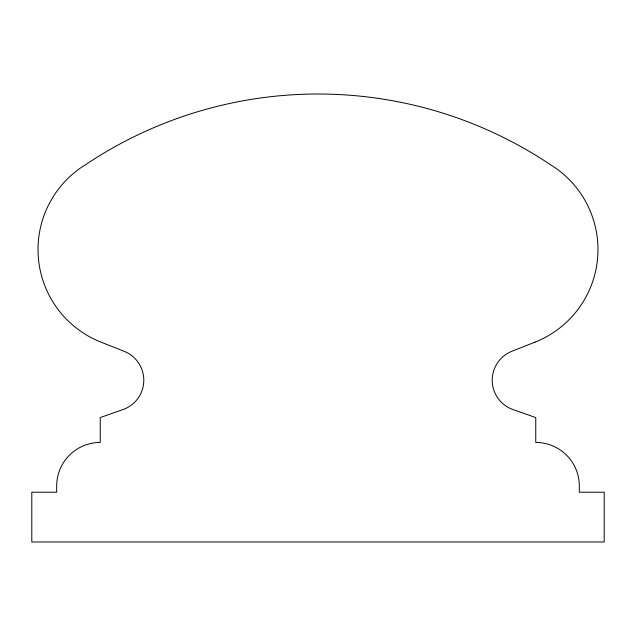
<?xml version="1.0" encoding="UTF-8"?>
<svg xmlns="http://www.w3.org/2000/svg" width="636" height="636" viewBox="0 0 636 636"><rect width="100%" height="100%" fill="white"/><g stroke="black" fill="none" stroke-linecap="round" stroke-linejoin="round"><path stroke-width="0.95" d="M535.027 342.136L511.885 351.287A31.108 31.108 0 0 0 513.021 409.576L535.758 417.55L535.758 442.433A43.55 43.55 0 0 1 579.317 485.983L579.317 492.208L604.2 492.208L604.2 541.983L31.8 541.983L31.8 492.208L56.684 492.208L56.684 485.983A43.55 43.55 0 0 1 100.242 442.433L100.242 417.55L122.979 409.576A31.108 31.108 0 0 0 124.115 351.287L100.973 342.136A99.55 99.55 0 0 1 86.019 164.398A417.494 417.494 0 0 1 549.981 164.398A99.55 99.55 0 0 1 535.027 342.136"/></g></svg>
